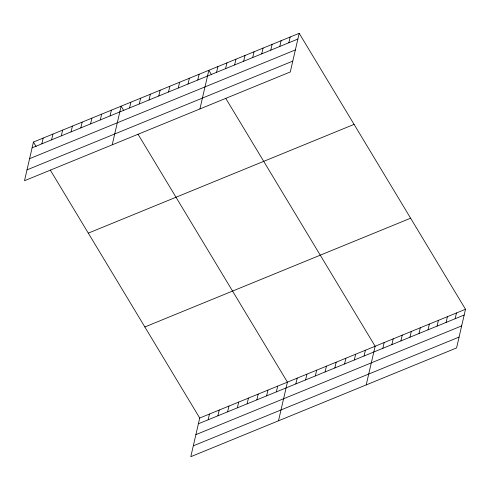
<?xml version="1.0" encoding="UTF-8"?>
<svg xmlns="http://www.w3.org/2000/svg" width="490" height="490" viewBox="0 0 490 490"><rect width="100%" height="100%" fill="white"/><g stroke="black" fill="none" stroke-linecap="round" stroke-linejoin="round"><path stroke-width="0.73" d="M33.424 142.069L24.5 180.73L290.276 71.969L299.2 33.308L33.424 142.069L36.113 146.528M41.84 143.84L43.169 138.082M51.585 139.852L52.914 134.095M61.33 135.865L62.659 130.107M71.075 131.877L72.404 126.12M80.819 127.884L82.149 122.133M90.564 123.897L91.893 118.145M100.315 119.909L101.638 114.158M110.06 115.922L111.389 110.164M112.204 144.838L121.134 106.177L123.817 110.636M129.55 107.947L130.879 102.19M139.295 103.96L140.624 98.202M149.04 99.972L150.369 94.215M158.785 95.985L160.114 90.227M168.529 91.998L169.859 86.24M178.274 88.01L179.603 82.253M188.019 84.023L189.348 78.265M197.764 80.029L199.093 74.278M199.914 108.945L208.838 70.291L211.527 74.743M216.543 72.349L217.872 66.591M225.584 68.649L226.913 62.892M234.618 64.95L235.947 59.192M243.653 61.25L244.982 55.499M252.693 57.557L254.022 51.799M261.727 53.857L263.057 48.1M270.762 50.158L272.091 44.4M279.802 46.458L281.131 40.707M50.311 170.091L199.724 418.031L190.8 456.692L456.576 347.931L465.5 309.27L299.2 33.308M288.837 42.765L290.166 37.007M208.14 419.801L209.469 414.044M217.885 415.814L219.214 410.057M227.63 411.821L228.959 406.069M237.374 407.833L238.704 402.082M247.119 403.846L248.448 398.094M256.864 399.858L258.193 394.101M266.609 395.871L267.938 390.113M276.354 391.884L277.683 386.126M278.504 420.8L287.428 382.139L138.015 134.199M295.844 383.909L297.173 378.151M305.589 379.922L306.918 374.164M315.333 375.934L316.663 370.177M325.084 371.947L326.407 366.189M334.829 367.959L336.158 362.202M344.574 363.966L345.903 358.215M354.319 359.979L355.648 354.227M364.064 355.991L365.393 350.234M366.214 384.907L375.138 346.246L225.725 98.306M382.843 348.304L384.172 342.553M391.877 344.611L393.207 338.853M400.918 340.911L402.247 335.154M409.952 337.212L411.282 331.454M418.987 333.512L420.316 327.761M428.027 329.819L429.356 324.062M437.062 326.12L438.391 320.362M446.096 322.42L447.425 316.669M455.137 318.727L456.466 312.969M32.095 147.827L297.871 39.065M29.59 158.686L295.366 49.925M27.005 169.871L292.781 61.109M88.304 233.136L354.08 124.374M144.844 326.965L410.62 218.203M199.724 418.031L465.5 309.27M198.395 423.789L464.171 315.027M195.89 434.642L461.666 325.887M193.305 445.833L459.081 337.071"/></g></svg>
